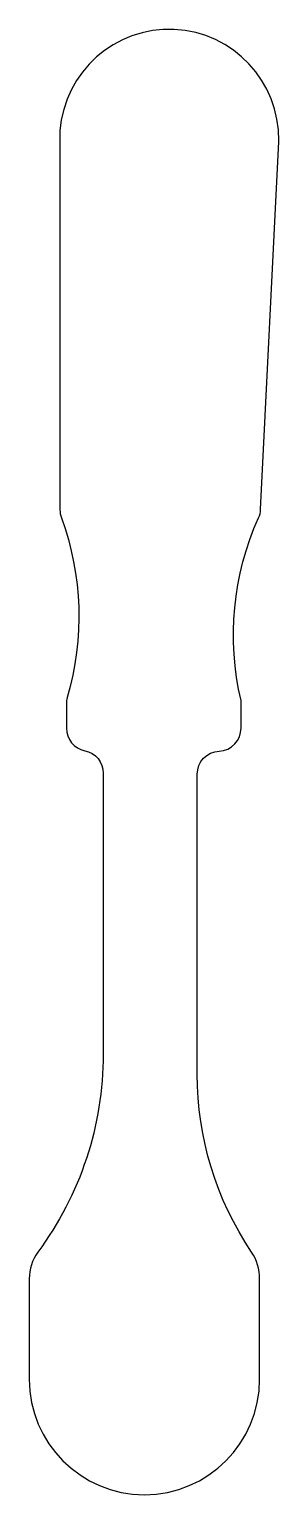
# Model space of a CAD drawing. Header units: millimetres. Extents: x 11 to 43, y -78 to 113.
import ezdxf

# ---------------------------------------------------------------- set-up
doc = ezdxf.new("R2010")
doc.units = ezdxf.units.MM
doc.layers.get('0').update_dxf_attribs({"linetype": 'CONTINUOUS'})

msp = doc.modelspace()

# ---------------------------------------------------------------- linework, layer by layer
msp.add_lwpolyline([(43.44, 98.36, 0.008441), (43.44, 98.46, 0.970369), (14.89, 99.76), (14.89, 50.42, 0.087826), (15.08, 49.39, -0.160067), (15.85, 26, 0.07124), (15.73, 25.16), (15.73, 22.01, 0.356947), (18.13, 19.07, -0.356947), (20.54, 16.13), (20.54, -20.44, -0.161312), (12, -46.2, 0.157008), (10.88, -49.68), (10.88, -62.75, 1), (40.95, -62.75), (40.95, -49.68, 0.149539), (39.89, -46.2, -0.149539), (32.81, -23.08), (32.81, 16.01, -0.399904), (35.67, 19.01, 0.399904), (38.52, 22.01), (38.52, 25.6, -0.165196), (40.81, 49.38, 0.093881), (41.08, 50.46)], format="xyb", close=True)

doc.saveas('drawing.dxf')
